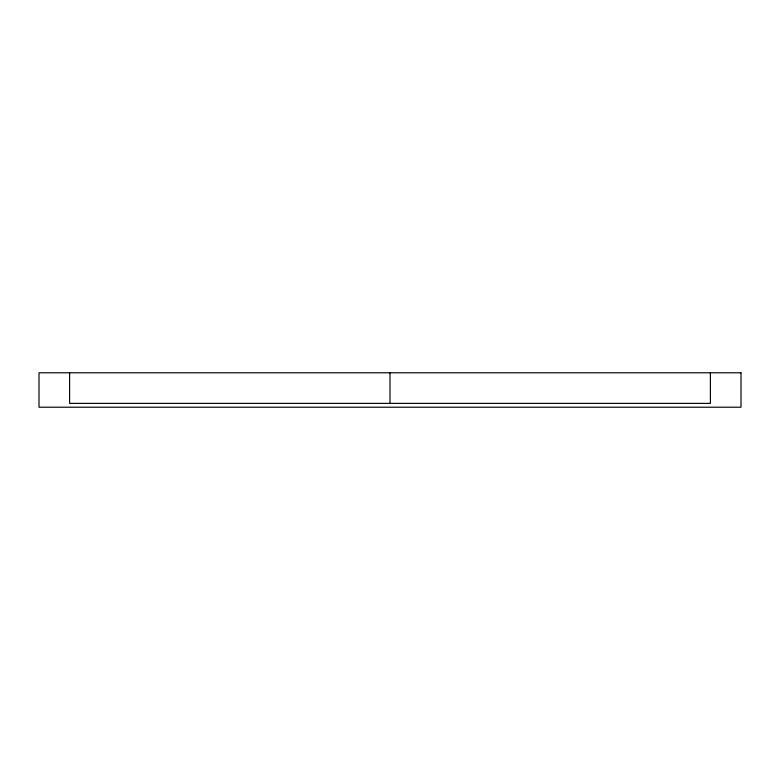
<?xml version="1.0" encoding="UTF-8"?>
<svg xmlns="http://www.w3.org/2000/svg" width="780" height="780" viewBox="0 0 780 780"><rect width="100%" height="100%" fill="white"/><g stroke="black" fill="none" stroke-linecap="round" stroke-linejoin="round"><path stroke-width="1.17" d="M710.395 372.781L710.395 403.387L69.605 403.387L69.605 372.781M390 372.781L390 403.387M741 372.781L39 372.781L39 407.219L741 407.219L741 372.781"/></g></svg>
